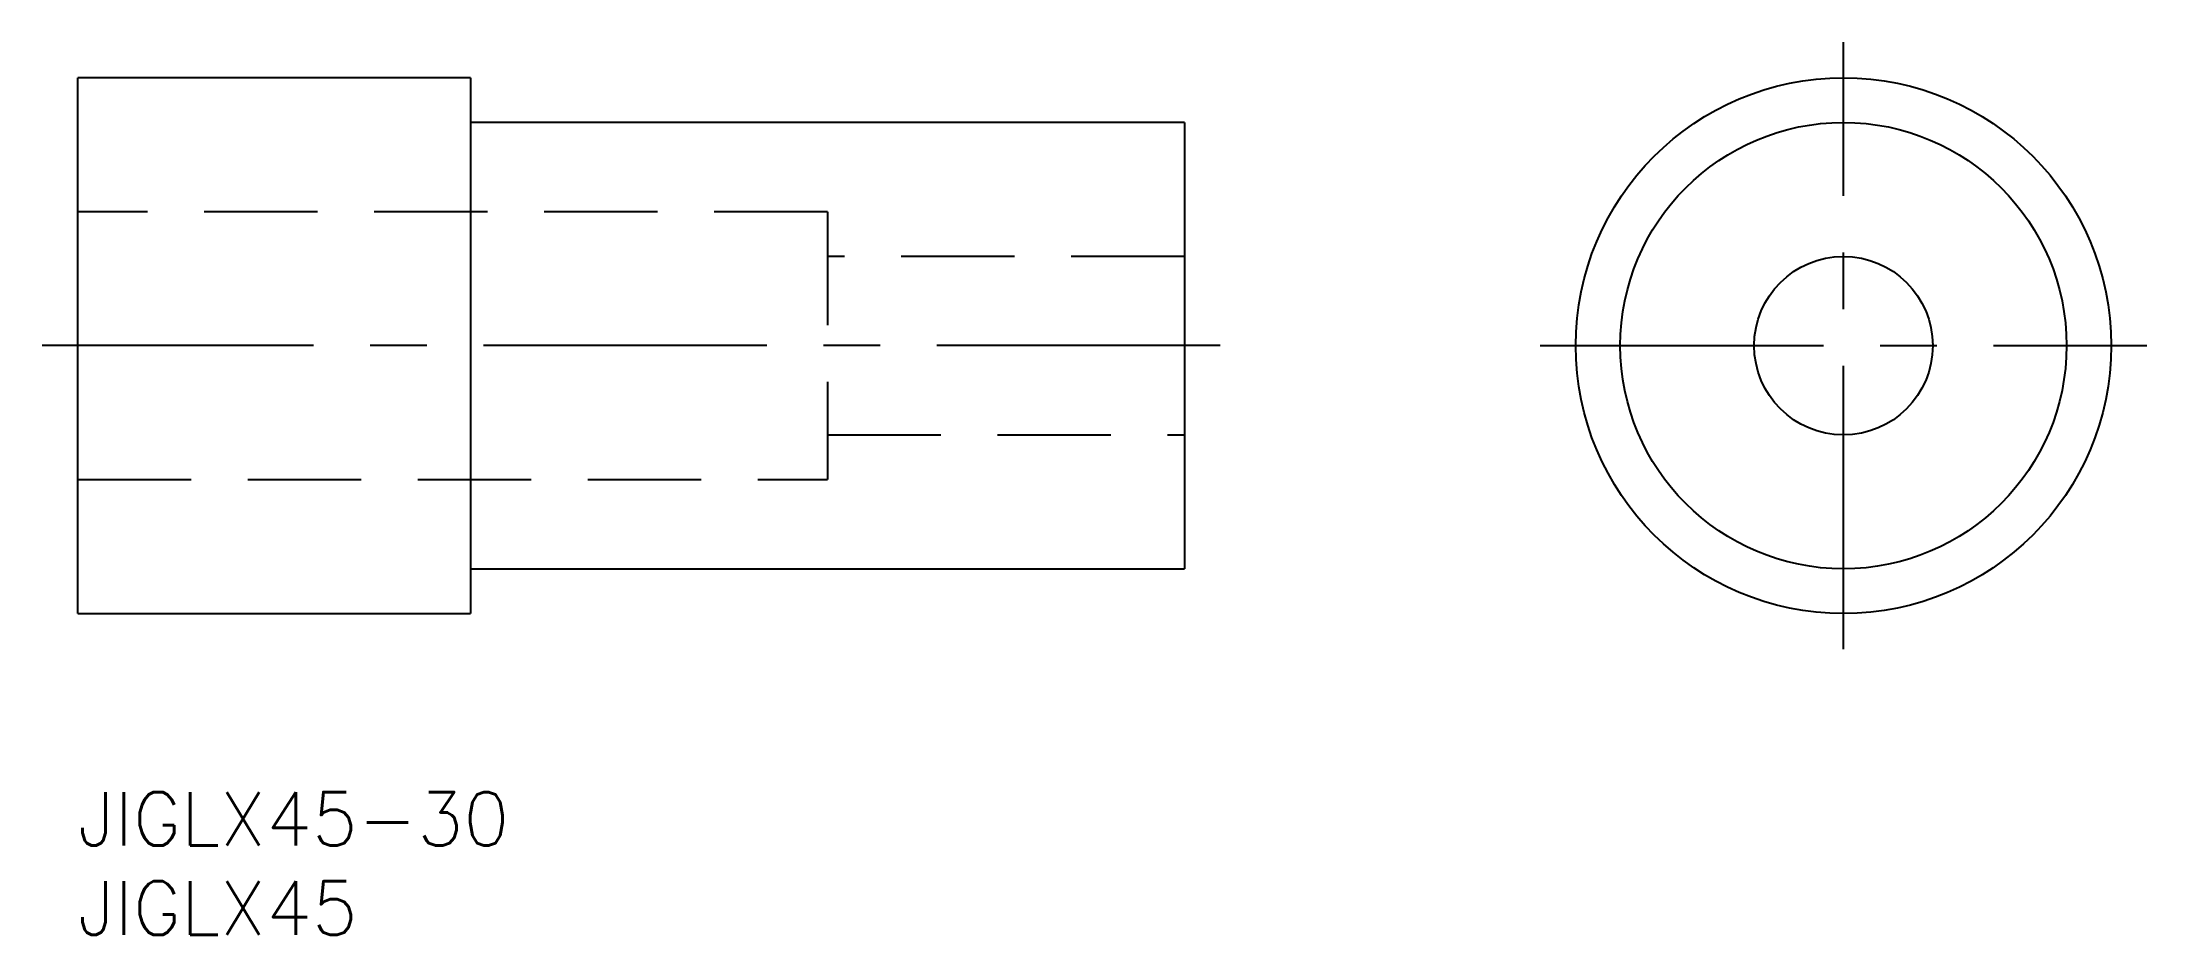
# Model space of a CAD drawing. Extents: x -2 to 116, y -8 to 42.
import ezdxf

# ---------------------------------------------------------------- set-up
doc = ezdxf.new("R2010")
doc.units = 0
doc.header["$LTSCALE"] = 0.5
doc.linetypes.add('CENTER', pattern=[50.8, 31.75, -6.35, 6.35, -6.35])
doc.linetypes.add('DASHED', pattern=[19.05, 12.7, -6.35])
for name, color, linetype in [('MSM_CENTER', 1, 'CENTER'), ('MSM_CONTINUOUS', 7, 'CONTINUOUS'), ('MSM_DASHED', 4, 'DASHED'), ('MSM_PART_NUMBER', 7, 'CONTINUOUS')]:
    doc.layers.add(name, color=color, linetype=linetype)
doc.styles.get("Standard").update_dxf_attribs({"font": 'txt.shx', "height": 3, "bigfont": 'bigfont.shx'})

# ---------------------------------------------------------------- blocks, each defined once
blk = doc.blocks.new('*U2')
at = {"layer": 'MSM_PART_NUMBER'}
blk.add_text('JIGLX45-30', height=3, dxfattribs=at).set_placement((0, -3))
blk = doc.blocks.new('*U3')
at = {"layer": 'MSM_PART_NUMBER'}
blk.add_text('JIGLX45', height=3, dxfattribs=at).set_placement((0, -8))

msp = doc.modelspace()

# ---------------------------------------------------------------- linework, layer by layer
at = {"layer": 'MSM_CENTER'}
for p, q in [((98.92, 8), (98.92, 42)), ((64, 25), (-2, 25)), ((81.92, 25), (115.92, 25))]:
    msp.add_line(p, q, dxfattribs=at)
at = {"layer": 'MSM_CONTINUOUS'}
for p, q in [((0, 10), (0, 40)), ((22, 40), (0, 40)), ((22, 40), (22, 10)), ((62, 37.5), (22, 37.5)), ((62, 37.5), (62, 12.5)), ((22, 12.5), (62, 12.5)), ((0, 10), (22, 10))]:
    msp.add_line(p, q, dxfattribs=at)
for radius in [15, 12.5, 5]:
    msp.add_circle((98.92, 25), radius, dxfattribs=at)
at = {"layer": 'MSM_DASHED'}
for p, q in [((42, 32.5), (0, 32.5)), ((42, 32.5), (42, 17.5)), ((62, 30), (42, 30)), ((42, 20), (62, 20)), ((0, 17.5), (42, 17.5))]:
    msp.add_line(p, q, dxfattribs=at)

# ---------------------------------------------------------------- block references
at = {"layer": 'MSM_CONTINUOUS'}
for name in ['*U2', '*U3']:
    msp.add_blockref(name, (0, 0), dxfattribs=at)

doc.saveas('drawing.dxf')
